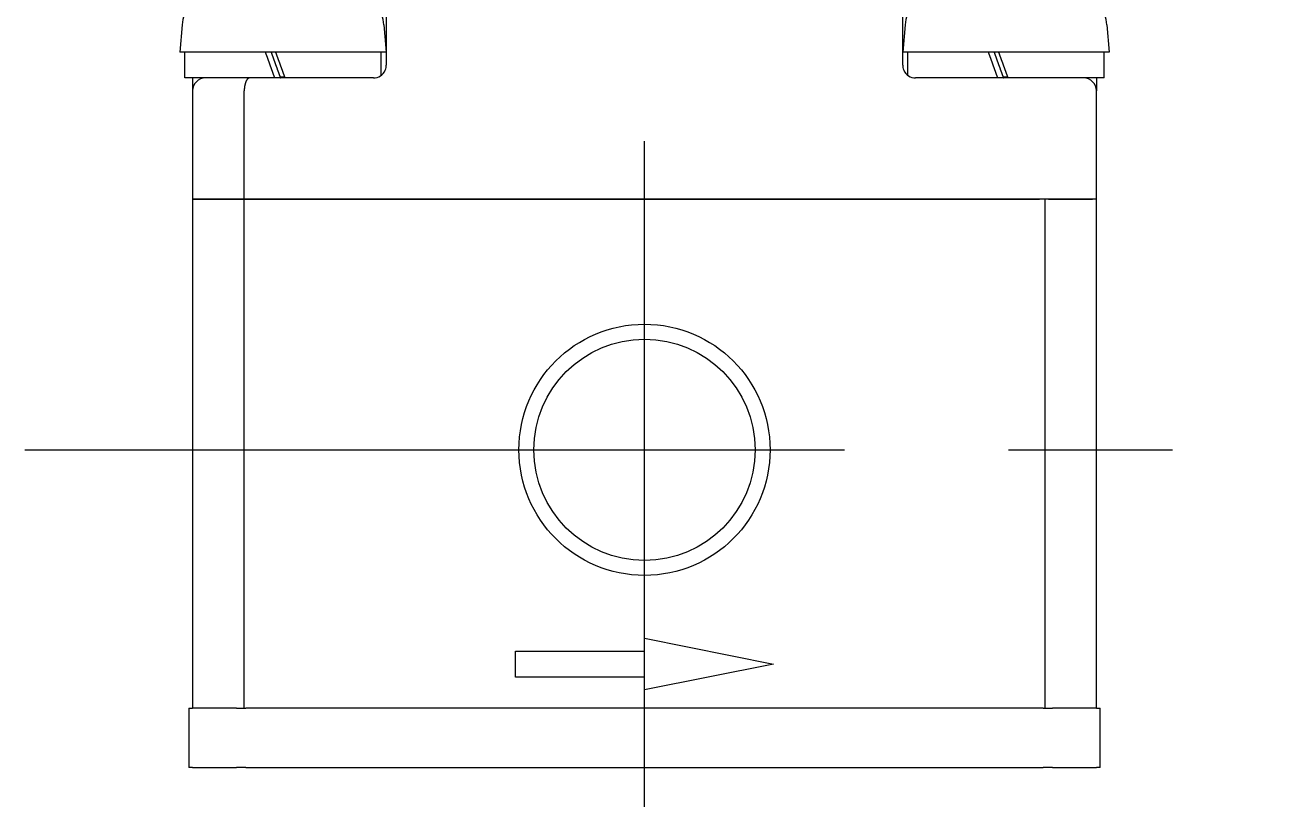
# Model space of a CAD drawing. Extents: x 257 to 467, y 148 to 350.
# Drawn here: x 281.63 to 329.63, y 193.35 to 223.34 of the extents above; entities that cross this region are included whole.
import ezdxf

# ---------------------------------------------------------------- set-up
doc = ezdxf.new("R2010")
doc.units = 0
doc.linetypes.add('CENTER', pattern=[50.8, 31.75, -6.35, 6.35, -6.35])
doc.layers.get('0').update_dxf_attribs({"linetype": 'CONTINUOUS'})
doc.layers.add('CENTER', color=1, linetype='CENTER')

msp = doc.modelspace()

# ---------------------------------------------------------------- linework, layer by layer
at = {"color": 7, "linetype": 'CONTINUOUS'}
for p, q in [((295.632, 225.377), (295.632, 221.777)), ((315.632, 221.777), (315.632, 225.377)), ((287.724, 223.336), (287.632, 222.277)), ((295.539, 223.336), (295.632, 222.277)), ((315.724, 223.336), (315.632, 222.277)), ((323.539, 223.336), (323.632, 222.277)), ((295.632, 222.277), (287.632, 222.277)), ((287.832, 221.277), (287.832, 222.277)), ((295.432, 221.377), (295.432, 222.277)), ((323.632, 222.277), (315.632, 222.277)), ((315.832, 221.377), (315.832, 222.277)), ((323.432, 221.277), (323.432, 222.277)), ((291.696, 221.307), (291.52, 221.307)), ((319.696, 221.307), (319.52, 221.307)), ((291.305, 221.277), (287.832, 221.277)), ((288.132, 221.277), (288.132, 220.777)), ((291.408, 221.277), (291.305, 221.277)), ((291.707, 221.277), (291.408, 221.277)), ((293.964, 221.277), (291.707, 221.277)), ((295.132, 221.277), (293.964, 221.277)), ((317.299, 221.277), (316.132, 221.277)), ((319.305, 221.277), (317.299, 221.277)), ((319.408, 221.277), (319.305, 221.277)), ((319.707, 221.277), (319.408, 221.277)), ((323.432, 221.277), (319.707, 221.277)), ((323.132, 221.277), (323.132, 220.777)), ((288.132, 220.777), (288.132, 216.577)), ((290.132, 216.577), (290.132, 220.777)), ((323.132, 216.577), (323.132, 220.777)), ((288.132, 216.577), (290.132, 216.577)), ((290.132, 216.577), (288.132, 216.577)), ((288.132, 216.577), (288.132, 196.877)), ((290.132, 216.577), (320.925, 216.577)), ((290.132, 196.877), (290.132, 216.577)), ((321.132, 216.577), (290.132, 216.577)), ((323.132, 216.577), (321.132, 216.577)), ((321.132, 216.577), (321.132, 196.877)), ((321.278, 216.577), (322.985, 216.577)), ((323.132, 196.877), (323.132, 216.577)), ((305.632, 199.577), (310.632, 198.577)), ((305.632, 199.077), (305.632, 199.577)), ((300.632, 199.077), (305.632, 199.077)), ((300.632, 198.077), (300.632, 199.077)), ((310.632, 198.577), (305.632, 197.577)), ((305.632, 198.077), (300.632, 198.077)), ((305.632, 197.577), (305.632, 198.077)), ((287.982, 196.877), (287.982, 194.577)), ((287.982, 196.877), (288.128, 196.877)), ((289.835, 196.877), (288.128, 196.877)), ((289.835, 196.877), (290.189, 196.877)), ((321.075, 196.877), (290.189, 196.877)), ((321.075, 196.877), (321.428, 196.877)), ((323.135, 196.877), (321.428, 196.877)), ((323.135, 196.877), (323.282, 196.877)), ((323.282, 194.577), (323.282, 196.877)), ((288.128, 194.577), (287.982, 194.577)), ((288.128, 194.577), (289.835, 194.577)), ((290.189, 194.577), (289.835, 194.577)), ((290.189, 194.577), (321.075, 194.577)), ((321.428, 194.577), (321.075, 194.577)), ((321.428, 194.577), (323.135, 194.577)), ((323.282, 194.577), (323.135, 194.577))]:
    msp.add_line(p, q, dxfattribs=at)
for points in [[(290.945, 222.277, 0), (290.948, 222.269, 0), (290.95, 222.262, 0), (290.953, 222.254, 0), (290.956, 222.246, 0), (290.959, 222.238, 0), (290.962, 222.23, 0), (290.964, 222.223, 0), (290.967, 222.215, 0), (290.97, 222.207, 0), (290.973, 222.199, 0), (290.976, 222.191, 0), (290.978, 222.183, 0), (290.981, 222.176, 0), (290.984, 222.168, 0), (290.987, 222.16, 0), (290.99, 222.152, 0), (290.992, 222.144, 0), (290.995, 222.137, 0), (290.998, 222.129, 0), (291.001, 222.121, 0), (291.004, 222.113, 0), (291.006, 222.105, 0), (291.009, 222.098, 0), (291.012, 222.09, 0), (291.015, 222.082, 0), (291.018, 222.074, 0), (291.02, 222.066, 0), (291.023, 222.059, 0), (291.026, 222.051, 0), (291.029, 222.043, 0), (291.032, 222.035, 0), (291.034, 222.027, 0), (291.037, 222.019, 0), (291.04, 222.012, 0), (291.043, 222.004, 0), (291.046, 221.996, 0), (291.049, 221.988, 0), (291.051, 221.98, 0), (291.054, 221.973, 0), (291.057, 221.965, 0), (291.06, 221.957, 0), (291.063, 221.949, 0), (291.065, 221.941, 0), (291.068, 221.934, 0), (291.071, 221.926, 0), (291.074, 221.918, 0), (291.077, 221.91, 0), (291.079, 221.902, 0), (291.082, 221.894, 0), (291.085, 221.887, 0), (291.088, 221.879, 0), (291.091, 221.871, 0), (291.094, 221.863, 0), (291.096, 221.855, 0), (291.099, 221.848, 0), (291.102, 221.84, 0), (291.105, 221.832, 0), (291.108, 221.824, 0), (291.11, 221.816, 0), (291.113, 221.808, 0), (291.116, 221.801, 0), (291.119, 221.793, 0), (291.122, 221.785, 0), (291.125, 221.777, 0), (291.127, 221.769, 0), (291.13, 221.762, 0), (291.133, 221.754, 0), (291.136, 221.746, 0), (291.139, 221.738, 0), (291.141, 221.73, 0), (291.144, 221.723, 0), (291.147, 221.715, 0), (291.15, 221.707, 0), (291.153, 221.699, 0), (291.156, 221.691, 0), (291.158, 221.683, 0), (291.161, 221.676, 0), (291.164, 221.668, 0), (291.167, 221.66, 0), (291.17, 221.652, 0), (291.173, 221.644, 0), (291.175, 221.637, 0), (291.178, 221.629, 0), (291.181, 221.621, 0), (291.184, 221.613, 0), (291.187, 221.605, 0), (291.189, 221.597, 0), (291.192, 221.59, 0), (291.195, 221.582, 0), (291.198, 221.574, 0), (291.201, 221.566, 0), (291.204, 221.558, 0), (291.206, 221.551, 0), (291.209, 221.543, 0), (291.212, 221.535, 0), (291.215, 221.527, 0), (291.218, 221.519, 0), (291.221, 221.512, 0), (291.223, 221.504, 0), (291.226, 221.496, 0), (291.229, 221.488, 0), (291.232, 221.48, 0), (291.235, 221.472, 0), (291.238, 221.465, 0), (291.24, 221.457, 0), (291.243, 221.449, 0), (291.246, 221.441, 0), (291.249, 221.433, 0), (291.252, 221.426, 0), (291.255, 221.418, 0), (291.257, 221.41, 0), (291.26, 221.402, 0), (291.263, 221.394, 0), (291.266, 221.386, 0), (291.269, 221.379, 0), (291.271, 221.371, 0), (291.274, 221.363, 0), (291.277, 221.355, 0), (291.28, 221.347, 0), (291.283, 221.34, 0), (291.286, 221.332, 0), (291.288, 221.324, 0), (291.291, 221.316, 0), (291.294, 221.308, 0), (291.297, 221.301, 0), (291.3, 221.293, 0), (291.303, 221.285, 0), (291.305, 221.277, 0)], [(291.171, 222.277, 0), (291.173, 222.269, 0), (291.176, 222.262, 0), (291.179, 222.254, 0), (291.182, 222.246, 0), (291.185, 222.238, 0), (291.187, 222.23, 0), (291.19, 222.223, 0), (291.193, 222.215, 0), (291.196, 222.207, 0), (291.198, 222.199, 0), (291.201, 222.191, 0), (291.204, 222.184, 0), (291.207, 222.176, 0), (291.21, 222.168, 0), (291.212, 222.16, 0), (291.215, 222.152, 0), (291.218, 222.145, 0), (291.221, 222.137, 0), (291.224, 222.129, 0), (291.226, 222.121, 0), (291.229, 222.113, 0), (291.232, 222.106, 0), (291.235, 222.098, 0), (291.238, 222.09, 0), (291.24, 222.082, 0), (291.243, 222.074, 0), (291.246, 222.067, 0), (291.249, 222.059, 0), (291.251, 222.051, 0), (291.254, 222.043, 0), (291.257, 222.035, 0), (291.26, 222.028, 0), (291.263, 222.02, 0), (291.265, 222.012, 0), (291.268, 222.004, 0), (291.271, 221.996, 0), (291.274, 221.988, 0), (291.277, 221.981, 0), (291.28, 221.973, 0), (291.282, 221.965, 0), (291.285, 221.957, 0), (291.288, 221.949, 0), (291.291, 221.942, 0), (291.294, 221.934, 0), (291.296, 221.926, 0), (291.299, 221.918, 0), (291.302, 221.91, 0), (291.305, 221.902, 0), (291.308, 221.895, 0), (291.31, 221.887, 0), (291.313, 221.879, 0), (291.316, 221.871, 0), (291.319, 221.863, 0), (291.322, 221.856, 0), (291.324, 221.848, 0), (291.327, 221.84, 0), (291.33, 221.832, 0), (291.333, 221.824, 0), (291.336, 221.816, 0), (291.339, 221.809, 0), (291.341, 221.801, 0), (291.344, 221.793, 0), (291.347, 221.785, 0), (291.35, 221.777, 0), (291.353, 221.77, 0), (291.355, 221.762, 0), (291.358, 221.754, 0), (291.361, 221.746, 0), (291.364, 221.738, 0), (291.367, 221.73, 0), (291.37, 221.723, 0), (291.372, 221.715, 0), (291.375, 221.707, 0), (291.378, 221.699, 0), (291.381, 221.691, 0), (291.384, 221.683, 0), (291.387, 221.676, 0), (291.389, 221.668, 0), (291.392, 221.66, 0), (291.395, 221.652, 0), (291.398, 221.644, 0), (291.401, 221.637, 0), (291.404, 221.629, 0), (291.406, 221.621, 0), (291.409, 221.613, 0), (291.412, 221.605, 0), (291.415, 221.597, 0), (291.418, 221.59, 0), (291.42, 221.582, 0), (291.423, 221.574, 0), (291.426, 221.566, 0), (291.429, 221.558, 0), (291.432, 221.551, 0), (291.435, 221.543, 0), (291.437, 221.535, 0), (291.44, 221.527, 0), (291.443, 221.519, 0), (291.446, 221.511, 0), (291.449, 221.504, 0), (291.452, 221.496, 0), (291.455, 221.488, 0), (291.457, 221.48, 0), (291.46, 221.472, 0), (291.463, 221.465, 0), (291.466, 221.457, 0), (291.469, 221.449, 0), (291.472, 221.441, 0), (291.474, 221.433, 0), (291.477, 221.425, 0), (291.48, 221.418, 0), (291.483, 221.41, 0), (291.486, 221.402, 0), (291.489, 221.394, 0), (291.491, 221.386, 0), (291.494, 221.379, 0), (291.497, 221.371, 0), (291.5, 221.363, 0), (291.503, 221.355, 0), (291.506, 221.347, 0), (291.508, 221.34, 0), (291.511, 221.332, 0), (291.514, 221.324, 0), (291.517, 221.316, 0), (291.52, 221.308, 0), (291.523, 221.301, 0), (291.526, 221.293, 0), (291.528, 221.285, 0), (291.531, 221.277, 0)], [(291.341, 222.277, 0), (291.344, 222.269, 0), (291.347, 222.261, 0), (291.35, 222.254, 0), (291.353, 222.246, 0), (291.356, 222.238, 0), (291.359, 222.23, 0), (291.361, 222.222, 0), (291.364, 222.214, 0), (291.367, 222.207, 0), (291.37, 222.199, 0), (291.373, 222.191, 0), (291.376, 222.183, 0), (291.379, 222.175, 0), (291.381, 222.167, 0), (291.384, 222.16, 0), (291.387, 222.152, 0), (291.39, 222.144, 0), (291.393, 222.136, 0), (291.396, 222.128, 0), (291.398, 222.12, 0), (291.401, 222.112, 0), (291.404, 222.105, 0), (291.407, 222.097, 0), (291.41, 222.089, 0), (291.413, 222.081, 0), (291.416, 222.073, 0), (291.418, 222.065, 0), (291.421, 222.058, 0), (291.424, 222.05, 0), (291.427, 222.042, 0), (291.43, 222.034, 0), (291.433, 222.026, 0), (291.436, 222.018, 0), (291.438, 222.011, 0), (291.441, 222.003, 0), (291.444, 221.995, 0), (291.447, 221.987, 0), (291.45, 221.979, 0), (291.453, 221.972, 0), (291.456, 221.964, 0), (291.458, 221.956, 0), (291.461, 221.948, 0), (291.464, 221.94, 0), (291.467, 221.932, 0), (291.47, 221.925, 0), (291.473, 221.917, 0), (291.476, 221.909, 0), (291.478, 221.901, 0), (291.481, 221.893, 0), (291.484, 221.885, 0), (291.487, 221.878, 0), (291.49, 221.87, 0), (291.493, 221.862, 0), (291.496, 221.854, 0), (291.498, 221.846, 0), (291.501, 221.838, 0), (291.504, 221.831, 0), (291.507, 221.823, 0), (291.51, 221.815, 0), (291.513, 221.807, 0), (291.516, 221.799, 0), (291.518, 221.792, 0), (291.521, 221.784, 0), (291.524, 221.776, 0), (291.527, 221.768, 0), (291.53, 221.76, 0), (291.533, 221.752, 0), (291.536, 221.745, 0), (291.538, 221.737, 0), (291.541, 221.729, 0), (291.544, 221.721, 0), (291.547, 221.713, 0), (291.55, 221.706, 0), (291.553, 221.698, 0), (291.556, 221.69, 0), (291.558, 221.682, 0), (291.561, 221.674, 0), (291.564, 221.667, 0), (291.567, 221.659, 0), (291.57, 221.651, 0), (291.573, 221.643, 0), (291.576, 221.635, 0), (291.578, 221.628, 0), (291.581, 221.62, 0), (291.584, 221.612, 0), (291.587, 221.604, 0), (291.59, 221.596, 0), (291.593, 221.589, 0), (291.596, 221.581, 0), (291.598, 221.573, 0), (291.601, 221.565, 0), (291.604, 221.557, 0), (291.607, 221.55, 0), (291.61, 221.542, 0), (291.613, 221.534, 0), (291.616, 221.526, 0), (291.619, 221.518, 0), (291.621, 221.511, 0), (291.624, 221.503, 0), (291.627, 221.495, 0), (291.63, 221.487, 0), (291.633, 221.479, 0), (291.636, 221.472, 0), (291.639, 221.464, 0), (291.641, 221.456, 0), (291.644, 221.448, 0), (291.647, 221.44, 0), (291.65, 221.433, 0), (291.653, 221.425, 0), (291.656, 221.417, 0), (291.659, 221.409, 0), (291.661, 221.402, 0), (291.664, 221.394, 0), (291.667, 221.386, 0), (291.67, 221.378, 0), (291.673, 221.37, 0), (291.676, 221.363, 0), (291.679, 221.355, 0), (291.681, 221.347, 0), (291.684, 221.339, 0), (291.687, 221.332, 0), (291.69, 221.324, 0), (291.693, 221.316, 0), (291.696, 221.308, 0), (291.699, 221.3, 0), (291.701, 221.293, 0), (291.704, 221.285, 0), (291.707, 221.277, 0)], [(318.945, 222.277, 0), (318.948, 222.269, 0), (318.95, 222.262, 0), (318.953, 222.254, 0), (318.956, 222.246, 0), (318.959, 222.238, 0), (318.962, 222.23, 0), (318.964, 222.223, 0), (318.967, 222.215, 0), (318.97, 222.207, 0), (318.973, 222.199, 0), (318.976, 222.191, 0), (318.978, 222.183, 0), (318.981, 222.176, 0), (318.984, 222.168, 0), (318.987, 222.16, 0), (318.99, 222.152, 0), (318.992, 222.144, 0), (318.995, 222.137, 0), (318.998, 222.129, 0), (319.001, 222.121, 0), (319.004, 222.113, 0), (319.006, 222.105, 0), (319.009, 222.098, 0), (319.012, 222.09, 0), (319.015, 222.082, 0), (319.018, 222.074, 0), (319.02, 222.066, 0), (319.023, 222.059, 0), (319.026, 222.051, 0), (319.029, 222.043, 0), (319.032, 222.035, 0), (319.034, 222.027, 0), (319.037, 222.019, 0), (319.04, 222.012, 0), (319.043, 222.004, 0), (319.046, 221.996, 0), (319.049, 221.988, 0), (319.051, 221.98, 0), (319.054, 221.973, 0), (319.057, 221.965, 0), (319.06, 221.957, 0), (319.063, 221.949, 0), (319.065, 221.941, 0), (319.068, 221.934, 0), (319.071, 221.926, 0), (319.074, 221.918, 0), (319.077, 221.91, 0), (319.079, 221.902, 0), (319.082, 221.894, 0), (319.085, 221.887, 0), (319.088, 221.879, 0), (319.091, 221.871, 0), (319.094, 221.863, 0), (319.096, 221.855, 0), (319.099, 221.848, 0), (319.102, 221.84, 0), (319.105, 221.832, 0), (319.108, 221.824, 0), (319.11, 221.816, 0), (319.113, 221.808, 0), (319.116, 221.801, 0), (319.119, 221.793, 0), (319.122, 221.785, 0), (319.125, 221.777, 0), (319.127, 221.769, 0), (319.13, 221.762, 0), (319.133, 221.754, 0), (319.136, 221.746, 0), (319.139, 221.738, 0), (319.141, 221.73, 0), (319.144, 221.723, 0), (319.147, 221.715, 0), (319.15, 221.707, 0), (319.153, 221.699, 0), (319.156, 221.691, 0), (319.158, 221.683, 0), (319.161, 221.676, 0), (319.164, 221.668, 0), (319.167, 221.66, 0), (319.17, 221.652, 0), (319.173, 221.644, 0), (319.175, 221.637, 0), (319.178, 221.629, 0), (319.181, 221.621, 0), (319.184, 221.613, 0), (319.187, 221.605, 0), (319.189, 221.597, 0), (319.192, 221.59, 0), (319.195, 221.582, 0), (319.198, 221.574, 0), (319.201, 221.566, 0), (319.204, 221.558, 0), (319.206, 221.551, 0), (319.209, 221.543, 0), (319.212, 221.535, 0), (319.215, 221.527, 0), (319.218, 221.519, 0), (319.221, 221.512, 0), (319.223, 221.504, 0), (319.226, 221.496, 0), (319.229, 221.488, 0), (319.232, 221.48, 0), (319.235, 221.472, 0), (319.238, 221.465, 0), (319.24, 221.457, 0), (319.243, 221.449, 0), (319.246, 221.441, 0), (319.249, 221.433, 0), (319.252, 221.426, 0), (319.255, 221.418, 0), (319.257, 221.41, 0), (319.26, 221.402, 0), (319.263, 221.394, 0), (319.266, 221.386, 0), (319.269, 221.379, 0), (319.271, 221.371, 0), (319.274, 221.363, 0), (319.277, 221.355, 0), (319.28, 221.347, 0), (319.283, 221.34, 0), (319.286, 221.332, 0), (319.288, 221.324, 0), (319.291, 221.316, 0), (319.294, 221.308, 0), (319.297, 221.301, 0), (319.3, 221.293, 0), (319.303, 221.285, 0), (319.305, 221.277, 0)], [(319.171, 222.277, 0), (319.173, 222.269, 0), (319.176, 222.262, 0), (319.179, 222.254, 0), (319.182, 222.246, 0), (319.185, 222.238, 0), (319.187, 222.23, 0), (319.19, 222.223, 0), (319.193, 222.215, 0), (319.196, 222.207, 0), (319.198, 222.199, 0), (319.201, 222.191, 0), (319.204, 222.184, 0), (319.207, 222.176, 0), (319.21, 222.168, 0), (319.212, 222.16, 0), (319.215, 222.152, 0), (319.218, 222.145, 0), (319.221, 222.137, 0), (319.224, 222.129, 0), (319.226, 222.121, 0), (319.229, 222.113, 0), (319.232, 222.106, 0), (319.235, 222.098, 0), (319.238, 222.09, 0), (319.24, 222.082, 0), (319.243, 222.074, 0), (319.246, 222.067, 0), (319.249, 222.059, 0), (319.251, 222.051, 0), (319.254, 222.043, 0), (319.257, 222.035, 0), (319.26, 222.028, 0), (319.263, 222.02, 0), (319.265, 222.012, 0), (319.268, 222.004, 0), (319.271, 221.996, 0), (319.274, 221.988, 0), (319.277, 221.981, 0), (319.28, 221.973, 0), (319.282, 221.965, 0), (319.285, 221.957, 0), (319.288, 221.949, 0), (319.291, 221.942, 0), (319.294, 221.934, 0), (319.296, 221.926, 0), (319.299, 221.918, 0), (319.302, 221.91, 0), (319.305, 221.902, 0), (319.308, 221.895, 0), (319.31, 221.887, 0), (319.313, 221.879, 0), (319.316, 221.871, 0), (319.319, 221.863, 0), (319.322, 221.856, 0), (319.324, 221.848, 0), (319.327, 221.84, 0), (319.33, 221.832, 0), (319.333, 221.824, 0), (319.336, 221.816, 0), (319.339, 221.809, 0), (319.341, 221.801, 0), (319.344, 221.793, 0), (319.347, 221.785, 0), (319.35, 221.777, 0), (319.353, 221.77, 0), (319.355, 221.762, 0), (319.358, 221.754, 0), (319.361, 221.746, 0), (319.364, 221.738, 0), (319.367, 221.73, 0), (319.37, 221.723, 0), (319.372, 221.715, 0), (319.375, 221.707, 0), (319.378, 221.699, 0), (319.381, 221.691, 0), (319.384, 221.683, 0), (319.387, 221.676, 0), (319.389, 221.668, 0), (319.392, 221.66, 0), (319.395, 221.652, 0), (319.398, 221.644, 0), (319.401, 221.637, 0), (319.404, 221.629, 0), (319.406, 221.621, 0), (319.409, 221.613, 0), (319.412, 221.605, 0), (319.415, 221.597, 0), (319.418, 221.59, 0), (319.42, 221.582, 0), (319.423, 221.574, 0), (319.426, 221.566, 0), (319.429, 221.558, 0), (319.432, 221.551, 0), (319.435, 221.543, 0), (319.437, 221.535, 0), (319.44, 221.527, 0), (319.443, 221.519, 0), (319.446, 221.511, 0), (319.449, 221.504, 0), (319.452, 221.496, 0), (319.455, 221.488, 0), (319.457, 221.48, 0), (319.46, 221.472, 0), (319.463, 221.465, 0), (319.466, 221.457, 0), (319.469, 221.449, 0), (319.472, 221.441, 0), (319.474, 221.433, 0), (319.477, 221.425, 0), (319.48, 221.418, 0), (319.483, 221.41, 0), (319.486, 221.402, 0), (319.489, 221.394, 0), (319.491, 221.386, 0), (319.494, 221.379, 0), (319.497, 221.371, 0), (319.5, 221.363, 0), (319.503, 221.355, 0), (319.506, 221.347, 0), (319.508, 221.34, 0), (319.511, 221.332, 0), (319.514, 221.324, 0), (319.517, 221.316, 0), (319.52, 221.308, 0), (319.523, 221.301, 0), (319.526, 221.293, 0), (319.528, 221.285, 0), (319.531, 221.277, 0)], [(319.341, 222.277, 0), (319.344, 222.269, 0), (319.347, 222.261, 0), (319.35, 222.254, 0), (319.353, 222.246, 0), (319.356, 222.238, 0), (319.359, 222.23, 0), (319.361, 222.222, 0), (319.364, 222.214, 0), (319.367, 222.207, 0), (319.37, 222.199, 0), (319.373, 222.191, 0), (319.376, 222.183, 0), (319.379, 222.175, 0), (319.381, 222.167, 0), (319.384, 222.16, 0), (319.387, 222.152, 0), (319.39, 222.144, 0), (319.393, 222.136, 0), (319.396, 222.128, 0), (319.398, 222.12, 0), (319.401, 222.112, 0), (319.404, 222.105, 0), (319.407, 222.097, 0), (319.41, 222.089, 0), (319.413, 222.081, 0), (319.416, 222.073, 0), (319.418, 222.065, 0), (319.421, 222.058, 0), (319.424, 222.05, 0), (319.427, 222.042, 0), (319.43, 222.034, 0), (319.433, 222.026, 0), (319.436, 222.018, 0), (319.438, 222.011, 0), (319.441, 222.003, 0), (319.444, 221.995, 0), (319.447, 221.987, 0), (319.45, 221.979, 0), (319.453, 221.972, 0), (319.456, 221.964, 0), (319.458, 221.956, 0), (319.461, 221.948, 0), (319.464, 221.94, 0), (319.467, 221.932, 0), (319.47, 221.925, 0), (319.473, 221.917, 0), (319.476, 221.909, 0), (319.478, 221.901, 0), (319.481, 221.893, 0), (319.484, 221.885, 0), (319.487, 221.878, 0), (319.49, 221.87, 0), (319.493, 221.862, 0), (319.496, 221.854, 0), (319.498, 221.846, 0), (319.501, 221.838, 0), (319.504, 221.831, 0), (319.507, 221.823, 0), (319.51, 221.815, 0), (319.513, 221.807, 0), (319.516, 221.799, 0), (319.518, 221.792, 0), (319.521, 221.784, 0), (319.524, 221.776, 0), (319.527, 221.768, 0), (319.53, 221.76, 0), (319.533, 221.752, 0), (319.536, 221.745, 0), (319.538, 221.737, 0), (319.541, 221.729, 0), (319.544, 221.721, 0), (319.547, 221.713, 0), (319.55, 221.706, 0), (319.553, 221.698, 0), (319.556, 221.69, 0), (319.558, 221.682, 0), (319.561, 221.674, 0), (319.564, 221.667, 0), (319.567, 221.659, 0), (319.57, 221.651, 0), (319.573, 221.643, 0), (319.576, 221.635, 0), (319.578, 221.628, 0), (319.581, 221.62, 0), (319.584, 221.612, 0), (319.587, 221.604, 0), (319.59, 221.596, 0), (319.593, 221.589, 0), (319.596, 221.581, 0), (319.598, 221.573, 0), (319.601, 221.565, 0), (319.604, 221.557, 0), (319.607, 221.55, 0), (319.61, 221.542, 0), (319.613, 221.534, 0), (319.616, 221.526, 0), (319.619, 221.518, 0), (319.621, 221.511, 0), (319.624, 221.503, 0), (319.627, 221.495, 0), (319.63, 221.487, 0), (319.633, 221.479, 0), (319.636, 221.472, 0), (319.639, 221.464, 0), (319.641, 221.456, 0), (319.644, 221.448, 0), (319.647, 221.44, 0), (319.65, 221.433, 0), (319.653, 221.425, 0), (319.656, 221.417, 0), (319.659, 221.409, 0), (319.661, 221.402, 0), (319.664, 221.394, 0), (319.667, 221.386, 0), (319.67, 221.378, 0), (319.673, 221.37, 0), (319.676, 221.363, 0), (319.679, 221.355, 0), (319.681, 221.347, 0), (319.684, 221.339, 0), (319.687, 221.332, 0), (319.69, 221.324, 0), (319.693, 221.316, 0), (319.696, 221.308, 0), (319.699, 221.3, 0), (319.701, 221.293, 0), (319.704, 221.285, 0), (319.707, 221.277, 0)], [(290.339, 221.277, 0), (290.336, 221.277, 0), (290.334, 221.277, 0), (290.331, 221.277, 0), (290.329, 221.277, 0), (290.326, 221.276, 0), (290.324, 221.276, 0), (290.321, 221.275, 0), (290.319, 221.275, 0), (290.316, 221.274, 0), (290.313, 221.273, 0), (290.311, 221.273, 0), (290.308, 221.272, 0), (290.306, 221.271, 0), (290.303, 221.27, 0), (290.301, 221.269, 0), (290.298, 221.268, 0), (290.296, 221.266, 0), (290.293, 221.265, 0), (290.291, 221.264, 0), (290.288, 221.262, 0), (290.286, 221.261, 0), (290.284, 221.259, 0), (290.281, 221.257, 0), (290.279, 221.256, 0), (290.276, 221.254, 0), (290.274, 221.252, 0), (290.271, 221.25, 0), (290.269, 221.248, 0), (290.267, 221.246, 0), (290.264, 221.244, 0), (290.262, 221.241, 0), (290.26, 221.239, 0), (290.257, 221.237, 0), (290.255, 221.234, 0), (290.253, 221.232, 0), (290.25, 221.229, 0), (290.248, 221.226, 0), (290.246, 221.224, 0), (290.243, 221.221, 0), (290.241, 221.218, 0), (290.239, 221.215, 0), (290.237, 221.212, 0), (290.235, 221.209, 0), (290.232, 221.206, 0), (290.23, 221.203, 0), (290.228, 221.2, 0), (290.226, 221.196, 0), (290.224, 221.193, 0), (290.222, 221.189, 0), (290.22, 221.186, 0), (290.217, 221.182, 0), (290.215, 221.179, 0), (290.213, 221.175, 0), (290.211, 221.171, 0), (290.209, 221.168, 0), (290.207, 221.164, 0), (290.205, 221.16, 0), (290.204, 221.156, 0), (290.202, 221.152, 0), (290.2, 221.148, 0), (290.198, 221.143, 0), (290.196, 221.139, 0), (290.194, 221.135, 0), (290.192, 221.131, 0), (290.191, 221.126, 0), (290.189, 221.122, 0), (290.187, 221.117, 0), (290.185, 221.113, 0), (290.184, 221.108, 0), (290.182, 221.104, 0), (290.18, 221.099, 0), (290.179, 221.094, 0), (290.177, 221.09, 0), (290.176, 221.085, 0), (290.174, 221.08, 0), (290.172, 221.075, 0), (290.171, 221.07, 0), (290.169, 221.065, 0), (290.168, 221.06, 0), (290.167, 221.055, 0), (290.165, 221.05, 0), (290.164, 221.045, 0), (290.162, 221.039, 0), (290.161, 221.034, 0), (290.16, 221.029, 0), (290.159, 221.024, 0), (290.157, 221.018, 0), (290.156, 221.013, 0), (290.155, 221.007, 0), (290.154, 221.002, 0), (290.153, 220.996, 0), (290.152, 220.991, 0), (290.151, 220.985, 0), (290.149, 220.98, 0), (290.148, 220.974, 0), (290.147, 220.969, 0), (290.147, 220.963, 0), (290.146, 220.957, 0), (290.145, 220.951, 0), (290.144, 220.946, 0), (290.143, 220.94, 0), (290.142, 220.934, 0), (290.141, 220.928, 0), (290.141, 220.922, 0), (290.14, 220.916, 0), (290.139, 220.911, 0), (290.139, 220.905, 0), (290.138, 220.899, 0), (290.137, 220.893, 0), (290.137, 220.887, 0), (290.136, 220.881, 0), (290.136, 220.875, 0), (290.135, 220.869, 0), (290.135, 220.863, 0), (290.134, 220.857, 0), (290.134, 220.851, 0), (290.134, 220.844, 0), (290.133, 220.838, 0), (290.133, 220.832, 0), (290.133, 220.826, 0), (290.132, 220.82, 0), (290.132, 220.814, 0), (290.132, 220.808, 0), (290.132, 220.802, 0), (290.132, 220.796, 0), (290.132, 220.789, 0), (290.132, 220.783, 0), (290.132, 220.777, 0)]]:
    msp.add_polyline3d(points, dxfattribs=at)
at = {"color": 3, "linetype": 'CONTINUOUS'}
msp.add_circle((305.632, 206.877), 4.864, dxfattribs=at)
at = {"color": 7, "linetype": 'CONTINUOUS'}
msp.add_circle((305.632, 206.877), 4.283, dxfattribs=at)
for centre, radius, start, end in [((289.318, 223.197), 1.6, 118.1727, 175), ((293.945, 223.197), 1.6, 5, 61.8273), ((317.318, 223.197), 1.6, 118.1727, 175), ((321.945, 223.197), 1.6, 5, 61.8273), ((295.132, 221.777), 0.5, 336.9361, 360), ((316.132, 221.777), 0.5, 180, 203.0639), ((295.132, 221.777), 0.5, 270, 336.9361), ((316.132, 221.777), 0.5, 203.0639, 270), ((288.632, 220.777), 0.5, 90, 180), ((322.632, 220.777), 0.5, 0, 90)]:
    msp.add_arc(centre, radius, start, end, dxfattribs=at)
at = {"layer": 'CENTER', "color": 1, "linetype": 'CENTER'}
for p, q in [((305.632, 187.078), (305.632, 270.731)), ((281.632, 206.877), (329.632, 206.877))]:
    msp.add_line(p, q, dxfattribs=at)

doc.saveas('drawing.dxf')
